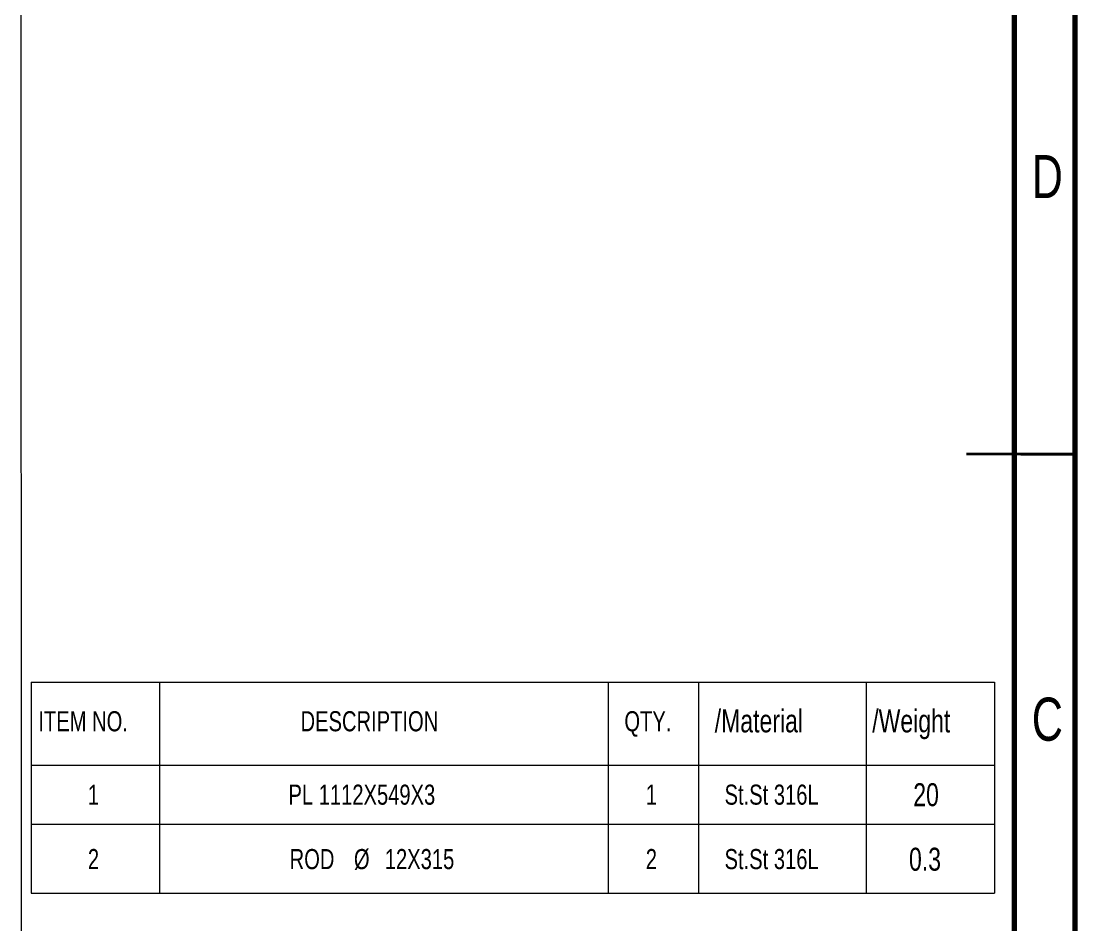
# Model space of a CAD drawing. Header units: millimetres. Extents: x 15 to 1266, y -324 to 294.
# Drawn here: x 319.6 to 416.7, y -223.4 to -140.1 of the extents above; entities that cross this region are included whole.
import ezdxf

# ---------------------------------------------------------------- set-up
doc = ezdxf.new("R2010")
doc.units = ezdxf.units.MM
doc.styles.add('SLDTEXTSTYLE0', font='TXT', dxfattribs={"width": 0.75})

# ---------------------------------------------------------------- blocks, each defined once
blk = doc.blocks.new('SW_TABLEANNOTATION_0')
at = {"color": 0, "linetype": 'Continuous', "lineweight": 18}
for p, q in [((0, 0), (0, -7.644)), ((0, 0), (11.823, 0)), ((11.823, 0), (11.823, -7.644)), ((11.823, 0), (53.181, 0)), ((53.181, 0), (53.181, -7.644)), ((53.181, 0), (61.511, 0)), ((61.511, 0), (61.511, -7.644)), ((61.511, 0), (76.983, 0)), ((76.983, 0), (76.983, -7.644)), ((76.983, 0), (88.806, 0)), ((88.806, 0), (88.806, -7.644)), ((0, -7.644), (11.823, -7.644)), ((0, -7.644), (0, -13.078)), ((11.823, -7.644), (53.181, -7.644)), ((11.823, -7.644), (11.823, -13.078)), ((53.181, -7.644), (61.511, -7.644)), ((53.181, -7.644), (53.181, -13.078)), ((61.511, -7.644), (76.983, -7.644)), ((61.511, -7.644), (61.511, -13.078)), ((76.983, -7.644), (88.806, -7.644)), ((76.983, -7.644), (76.983, -13.078)), ((88.806, -7.644), (88.806, -13.078)), ((0, -13.078), (0, -19.445)), ((0, -13.078), (11.823, -13.078)), ((11.823, -13.078), (11.823, -19.445)), ((11.823, -13.078), (53.181, -13.078)), ((53.181, -13.078), (53.181, -19.445)), ((53.181, -13.078), (61.511, -13.078)), ((61.511, -13.078), (61.511, -19.445)), ((61.511, -13.078), (76.983, -13.078)), ((76.983, -13.078), (76.983, -19.445)), ((76.983, -13.078), (88.806, -13.078)), ((88.806, -13.078), (88.806, -19.445)), ((0, -19.445), (11.823, -19.445)), ((11.823, -19.445), (53.181, -19.445)), ((53.181, -19.445), (61.511, -19.445)), ((61.511, -19.445), (76.983, -19.445)), ((76.983, -19.445), (88.806, -19.445))]:
    blk.add_line(p, q, dxfattribs=at)
at = {"color": 0, "linetype": 'Continuous', "lineweight": 0, "attachment_point": 1, "style": 'SLDTEXTSTYLE0'}
for s, insert, char_height in [('ITEM NO.', (0.655, -2.669), 1.8521), ('DESCRIPTION', (24.826, -2.669), 1.85208), ('QTY.', (54.681, -2.669), 1.8521), ('/Material', (63.011, -2.505), 2.1167), ('/Weight', (77.533, -2.505), 2.1167), ('1', (5.22, -9.432), 1.852), ('PL 1112X549X3', (23.713, -9.432), 1.85208), ('1', (56.655, -9.432), 1.852), ('St.St 316L', (63.917, -9.432), 1.8521), ('20', (81.315, -9.304), 2.1167), ('2', (5.22, -15.369), 1.852), ('ROD', (23.82, -15.369), 1.8521), ('%%c', (29.747, -15.369), 1.8521), ('12X315', (32.592, -15.369), 1.8521), ('2', (56.655, -15.369), 1.852), ('St.St 316L', (63.917, -15.369), 1.8521), ('0.3', (80.921, -15.248), 2.1167)]:
    blk.add_mtext(s, dxfattribs=dict(at, insert=insert, char_height=char_height))

msp = doc.modelspace()

# ---------------------------------------------------------------- linework, layer by layer
at = {"color": 7, "linetype": 'Continuous', "lineweight": 70}
for p, q in [((416.738536, -36.5306917), (416.738536, -323.5306917)), ((411.1410081, -40.3971667), (411.1410081, -317.3971667))]:
    msp.add_line(p, q, dxfattribs=at)
at = {"color": 7, "linetype": 'Continuous', "lineweight": 18}
msp.add_line((319.6225578, -234.2053037), (319.581397, -72.2200857), dxfattribs=at)
at = {"color": 7, "linetype": 'Continuous', "lineweight": 35}
for p, q in [((416.739536, -180.0306917), (406.737536, -180.0306917)), ((411.738536, -180.0306917), (416.738536, -180.0306917))]:
    msp.add_line(p, q, dxfattribs=at)

# ---------------------------------------------------------------- block references
at = {"color": 7, "linetype": 'Continuous', "lineweight": 0}
msp.add_blockref('SW_TABLEANNOTATION_0', (320.5207848, -201.0498398), dxfattribs=at)

# ---------------------------------------------------------------- texts
at = {"color": 7, "linetype": 'Continuous', "lineweight": 0, "char_height": 3.96875, "attachment_point": 2, "style": 'SLDTEXTSTYLE0'}
for s, insert in [('D', (414.1912233, -152.4705376)), ('C', (414.1971949, -202.4705376))]:
    msp.add_mtext(s, dxfattribs=dict(at, insert=insert))

doc.saveas('drawing.dxf')
